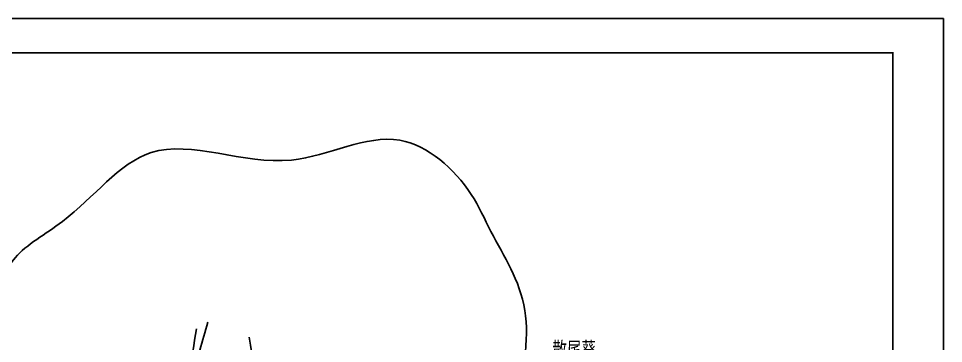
# Model space of a CAD drawing. Extents: x -2485 to 10115, y 1417 to 7253.
# Drawn here: x -116 to 1715, y 6609 to 7253 of the extents above; entities that cross this region are included whole.
import ezdxf

# ---------------------------------------------------------------- set-up
doc = ezdxf.new("R2010")
doc.units = 0
doc.header["$MEASUREMENT"] = 0
for name, color, linetype in [('TEXT', 41, 'CONTINUOUS'), ('TK', 1, 'CONTINUOUS'), ('TREE', 3, 'CONTINUOUS')]:
    doc.layers.add(name, color=color, linetype=linetype)
doc.styles.add('STYLE1', font='SimSun.ttf', dxfattribs={"width": 0.7})

msp = doc.modelspace()

# ---------------------------------------------------------------- linework, layer by layer
at = {"layer": 'TK', "linetype": 'CONTINUOUS'}
for p, q in [((1715, 7252.5), (-2485, 7252.5)), ((1715, 4334.7), (1715, 7252.5)), ((-2235, 7184.7), (1615, 7184.7)), ((1615, 4434.7), (1615, 7184.7))]:
    msp.add_line(p, q, dxfattribs=at)
at = {"layer": 'TK', "linetype": 'CONTINUOUS', "const_width": 2.5}
msp.add_lwpolyline([(-2235, 7184.7), (-2235, 4434.7), (1615, 4434.7), (1615, 7184.7), (-2235, 7184.7)], dxfattribs=at)
at = {"layer": 'TREE', "color": 3}
for points in [[(-58.2, 6431.6), (-122.4, 6778.7), (-28.9, 6850.4), (146.6, 6986.8), (424.4, 6972.2), (638.9, 7011.2), (780.3, 6904), (819.3, 6830.9), (886.2, 6674.4), (751, 6373.1), (521.9, 6451), (389.9, 6452.6), (246.2, 6446), (58.8, 6416.9), (-58.2, 6431.6)], [(184.1, 6562.8), (193.9, 6494.3), (203.7, 6507.3), (220.1, 6549.7), (236.4, 6637.8)], [(340.9, 6621.5), (350.7, 6546.5), (360.5, 6445.4), (373.5, 6517.1), (383.3, 6553), (383.3, 6562.8)]]:
    msp.add_spline(points, degree=3, dxfattribs=at)
msp.add_open_spline([(259.2, 6650.9), (248.4, 6614.1), (221.2, 6521.8), (209.2, 6371.3), (222.7, 6193.3), (249.2, 6013.5), (288.7, 5891.9), (301.7, 5936.7)], degree=3, knots=[0, 0, 0, 0, 114.731695, 288.381389, 448.514233, 650.151174, 831.611394, 831.611394, 831.611394, 831.611394], dxfattribs=at)

# ---------------------------------------------------------------- texts
at = {"layer": 'TEXT', "linetype": 'CONTINUOUS', "style": 'STYLE1', "width": 0.7}
msp.add_text('散尾葵', height=30, dxfattribs=at).set_placement((941, 6582.2))

doc.saveas('drawing.dxf')
